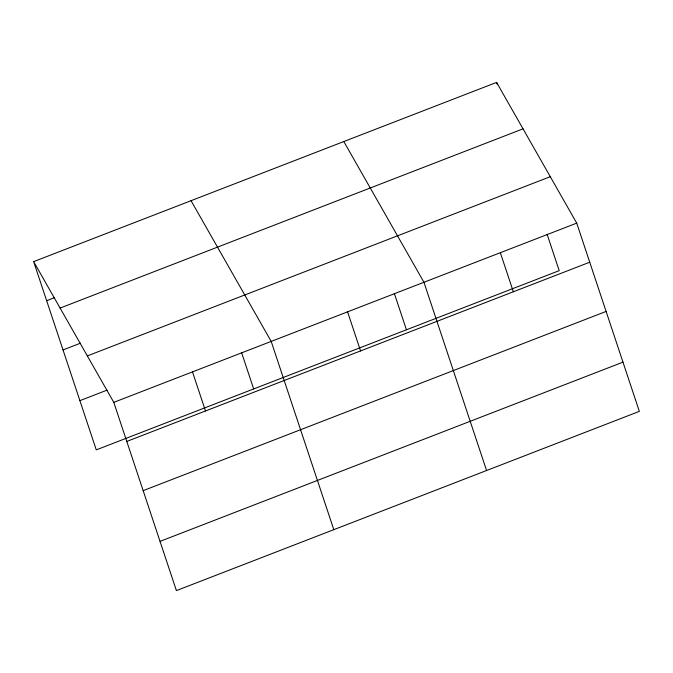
<?xml version="1.0" encoding="UTF-8"?>
<svg xmlns="http://www.w3.org/2000/svg" width="673" height="673" viewBox="0 0 673 673"><rect width="100%" height="100%" fill="white"/><g stroke="black" fill="none" stroke-linecap="round" stroke-linejoin="round"><path stroke-width="1.01" d="M33.65 261.629L496.59 82.4L576.727 223.125L639.35 411.371L176.41 590.6L113.787 402.353L33.65 261.629L96.273 449.875L559.213 270.647L547.09 234.221M46.656 300.713L54.42 297.71M60.099 308.074L523.039 128.837M63.026 349.935L80.516 343.171M87.347 355.916L550.287 176.688M79.894 400.654L107.1 390.121M113.787 402.353L576.727 223.125M126.793 441.438L589.733 262.209M143.164 490.659L606.104 311.431M160.039 541.378L622.979 362.15M343.819 141.549L423.956 282.273L486.579 470.511M191.048 200.697L271.194 341.413L333.808 529.659M496.59 82.4L497.238 84.361M500.342 252.695L513.348 291.779M394.319 293.369L406.442 329.787M347.579 311.843L360.577 350.927M241.548 352.509L253.671 388.935M192.495 371.883L205.492 410.967"/></g></svg>
